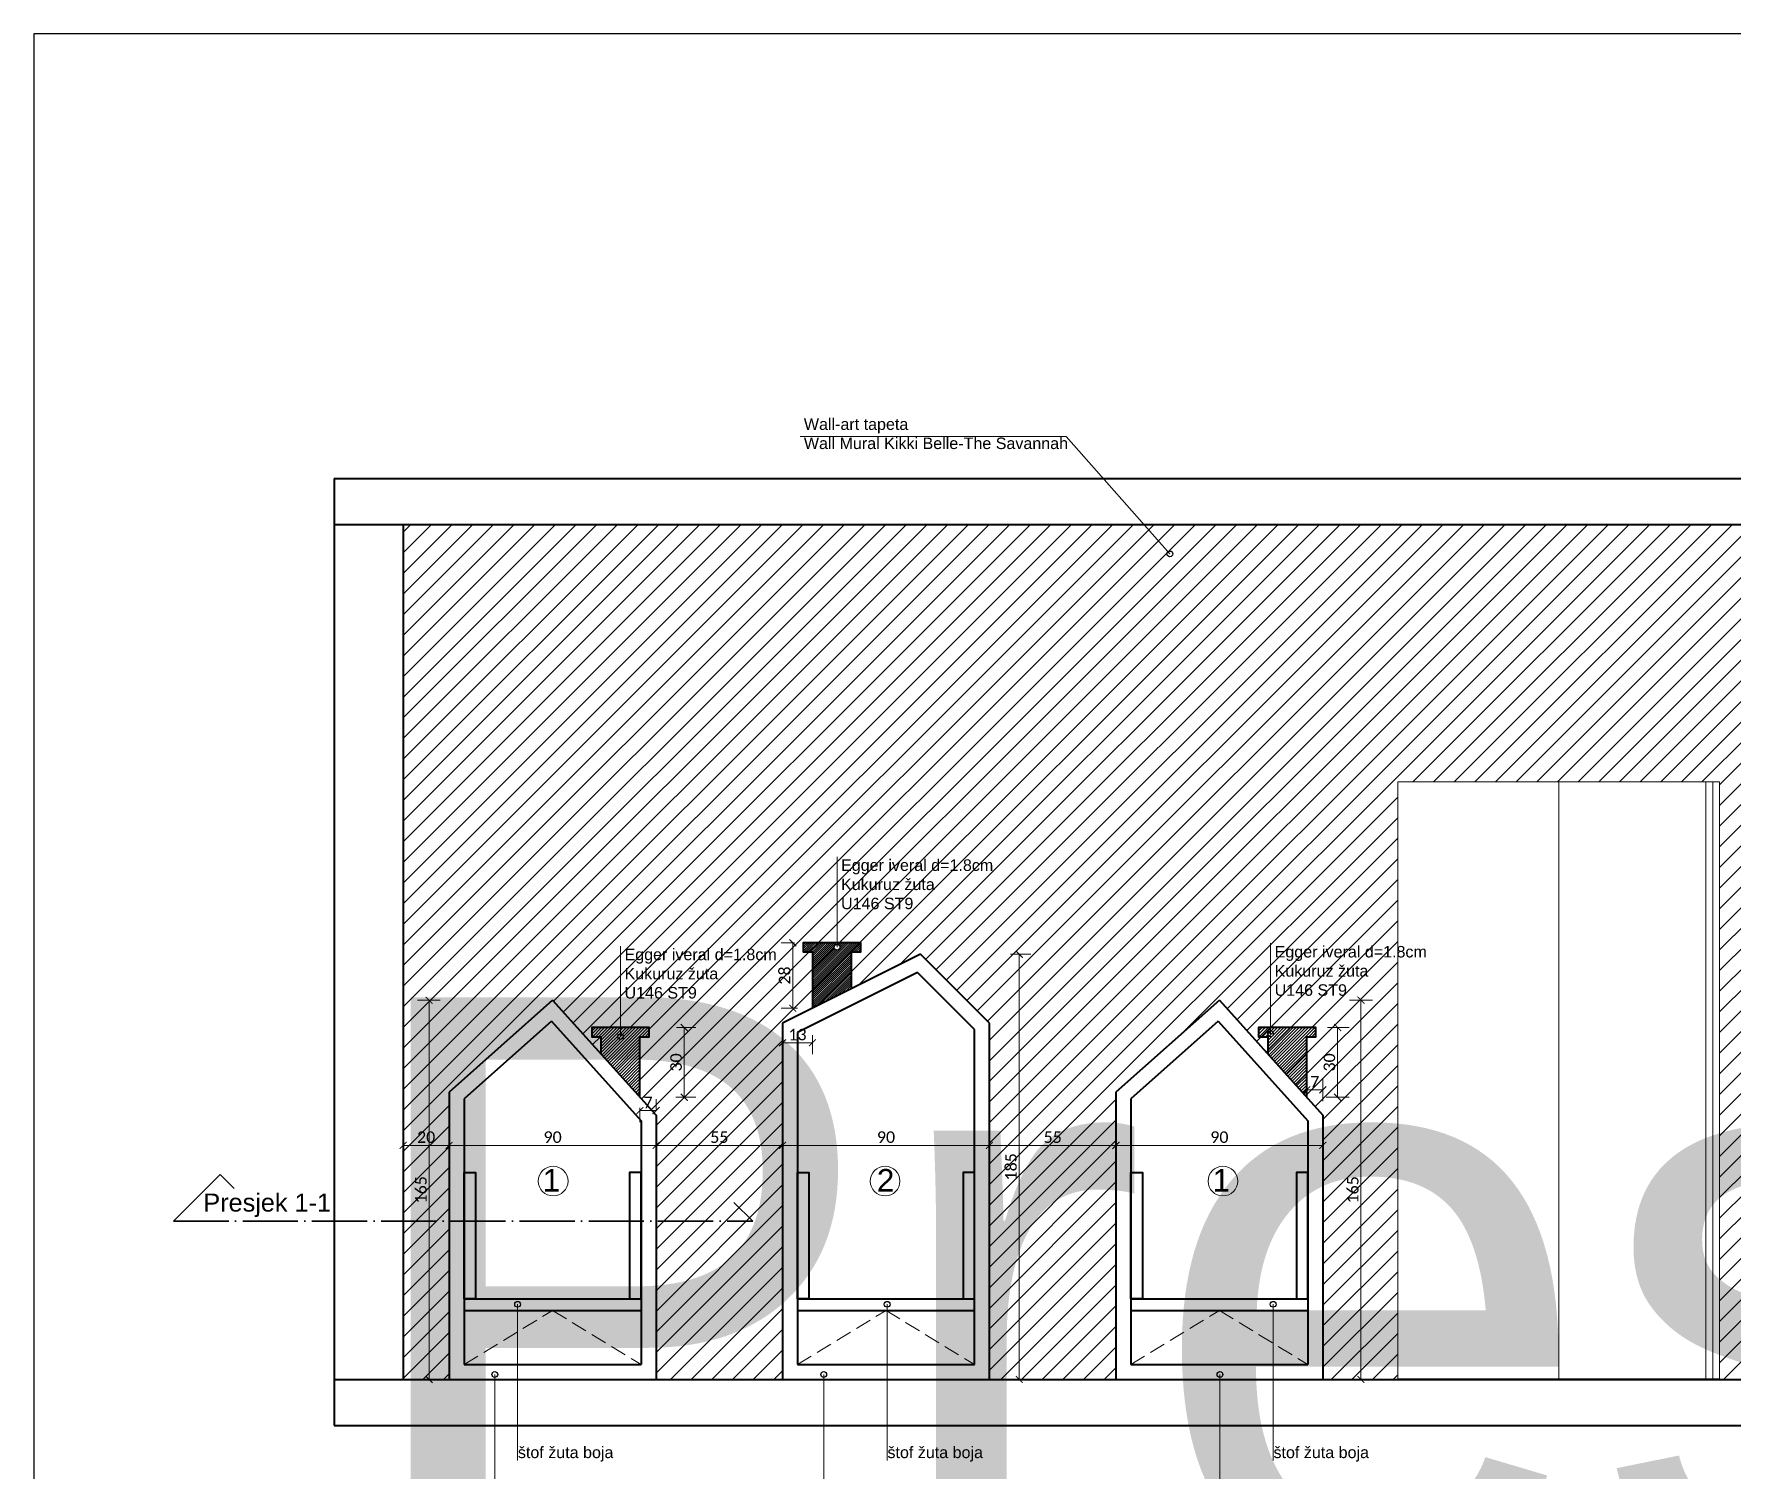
# Model space of a CAD drawing. Header units: centimetres. Extents: x -26724 to 60145, y -23645 to 6771.
# Drawn here: x 9567 to 10305, y 347 to 972 of the extents above; entities that cross this region are included whole.
import ezdxf

# ---------------------------------------------------------------- set-up
doc = ezdxf.new("R2010")
doc.units = ezdxf.units.CM
doc.linetypes.add('737', pattern=[10, 7, -3])
doc.linetypes.add('ACAD_ISO04W100', pattern=[30, 24, -3, 0, -3])
for name, color, linetype, lineweight in [('2.IZGLED', 7, 'Continuous', 13), ('4.KOTE', 88, 'Continuous', 15), ('zid', 7, 'Continuous', 40)]:
    doc.layers.add(name, color=color, linetype=linetype, lineweight=lineweight)
doc.layers.add('3.IZGLED 2', color=7, linetype='Continuous', lineweight=9, true_color=0x4a4a4a)
doc.layers.add('IZGLED 2', color=253, linetype='Continuous', lineweight=9, true_color=0x828282)
doc.layers.add('tekst', color=7, linetype='Continuous')
doc.layers.add('tekst @ 50', color=7, linetype='Continuous')
doc.styles.add('0.15', font='arial.ttf', dxfattribs={"height": 0.15})
doc.styles.add('Notes', font='arial.ttf', dxfattribs={"height": 3})
doc.styles.get("Standard").update_dxf_attribs({"font": 'calibri.ttf'})
doc.dimstyles.new('ja 1 30 izgledi zidova', dxfattribs={"dimtxt": 5, "dimasz": 3, "dimexe": 5, "dimexo": 5, "dimgap": 1, "dimtad": 1, "dimdec": 0, "dimtxsty": 'Standard', "dimblk": 'ARCHTICK', "dimcen": 2.5, "dimclrd": 256, "dimclrt": 7, "dimadec": 0, "dimazin": 0, "dimtfac": 1, "dimtdec": 0, "dimtix": 1, "dimtmove": 1, "dimatfit": 3, "dimldrblk": 'ARCHTICK', "dimfxl": 5, "dimfxlon": 1, "dimlwd": 0, "dimlwe": 9, "dimarcsym": 0})

# ---------------------------------------------------------------- blocks, each defined once
blk = doc.blocks.new('_ArchTick')
at = {"color": 0, "linetype": 'ByBlock', "const_width": 0.15}
blk.add_lwpolyline([(-0.5, -0.5), (0.5, 0.5)], dxfattribs=at)
blk = doc.blocks.new('*D320')
at = {"layer": '4.KOTE', "color": 0, "lineweight": 9, "transparency": 16777216}
for p, q in [((9743.39, 551.29), (9733.6, 551.29)), ((9739.44, 386.29), (9733.6, 386.29))]:
    blk.add_line(p, q, dxfattribs=at)
at = {"layer": '4.KOTE', "lineweight": 0, "transparency": 16777216}
blk.add_line((9738.6, 386.29), (9738.6, 551.29), dxfattribs=at)
at = {"layer": 'Defpoints', "color": 0, "transparency": 16777216}
for p in [(9738.6, 551.29), (9798.02, 551.29, 13.5), (9753.02, 386.29, 27)]:
    blk.add_point(p, dxfattribs=at)
at = {"layer": '4.KOTE', "lineweight": 0, "transparency": 16777216, "xscale": 3, "yscale": 3, "zscale": 3}
for p, rotation in [((9738.6, 551.29), 90), ((9738.6, 386.29), 270)]:
    blk.add_blockref('_ArchTick', p, dxfattribs=dict(at, rotation=rotation))
at = {"layer": '4.KOTE', "color": 7, "transparency": 16777216, "insert": (9735.04, 468.79), "char_height": 5, "attachment_point": 5, "rotation": 90}
blk.add_mtext('165', dxfattribs=at)
blk = doc.blocks.new('*D336')
at = {"layer": '4.KOTE', "color": 0, "lineweight": 9, "transparency": 16777216}
for p, q in [((9747.3, 492.15), (9747.3, 483.13)), ((9837.3, 491.16), (9837.3, 483.13))]:
    blk.add_line(p, q, dxfattribs=at)
at = {"layer": '4.KOTE', "lineweight": 0, "transparency": 16777216}
blk.add_line((9747.3, 488.13), (9837.3, 488.13), dxfattribs=at)
at = {"layer": 'Defpoints', "color": 0, "transparency": 16777216}
for p in [(9747.3, 511.29, 13.5), (9837.3, 501.29, 13.5), (9837.3, 488.13)]:
    blk.add_point(p, dxfattribs=at)
at = {"layer": '4.KOTE', "lineweight": 0, "transparency": 16777216, "xscale": 3, "yscale": 3, "zscale": 3, "rotation": 180}
blk.add_blockref('_ArchTick', (9747.3, 488.13), dxfattribs=at)
at = {"layer": '4.KOTE', "lineweight": 0, "transparency": 16777216, "xscale": 3, "yscale": 3, "zscale": 3}
blk.add_blockref('_ArchTick', (9837.3, 488.13), dxfattribs=at)
at = {"layer": '4.KOTE', "color": 7, "transparency": 16777216, "insert": (9792.3, 491.7), "char_height": 5, "attachment_point": 5}
blk.add_mtext('90', dxfattribs=at)
blk = doc.blocks.new('*D337')
at = {"layer": '4.KOTE', "color": 0, "lineweight": 9, "transparency": 16777216}
for p, q in [((9727.3, 491.96), (9727.3, 483.13)), ((9747.3, 492.15), (9747.3, 483.13))]:
    blk.add_line(p, q, dxfattribs=at)
at = {"layer": '4.KOTE', "lineweight": 0, "transparency": 16777216}
blk.add_line((9747.3, 488.13), (9727.3, 488.13), dxfattribs=at)
at = {"layer": 'Defpoints', "color": 0, "transparency": 16777216}
for p in [(9747.3, 511.29, 13.5), (9727.3, 508.46, 13.5), (9727.3, 488.13)]:
    blk.add_point(p, dxfattribs=at)
at = {"layer": '4.KOTE', "lineweight": 0, "transparency": 16777216, "xscale": 3, "yscale": 3, "zscale": 3, "rotation": 180}
blk.add_blockref('_ArchTick', (9727.3, 488.13), dxfattribs=at)
at = {"layer": '4.KOTE', "lineweight": 0, "transparency": 16777216, "xscale": 3, "yscale": 3, "zscale": 3}
blk.add_blockref('_ArchTick', (9747.3, 488.13), dxfattribs=at)
at = {"layer": '4.KOTE', "color": 7, "transparency": 16777216, "insert": (9737.3, 491.7), "char_height": 5, "attachment_point": 5}
blk.add_mtext('20', dxfattribs=at)
blk = doc.blocks.new('*D338')
at = {"layer": '4.KOTE', "color": 0, "lineweight": 9, "transparency": 16777216}
for p, q in [((9837.3, 491.16), (9837.3, 483.13)), ((9892.3, 490.5), (9892.3, 483.13))]:
    blk.add_line(p, q, dxfattribs=at)
at = {"layer": '4.KOTE', "lineweight": 0, "transparency": 16777216}
blk.add_line((9837.3, 488.13), (9892.3, 488.13), dxfattribs=at)
at = {"layer": 'Defpoints', "color": 0, "transparency": 16777216}
for p in [(9837.3, 501.29, 13.5), (9892.3, 501.59, 16.96), (9892.3, 488.13)]:
    blk.add_point(p, dxfattribs=at)
at = {"layer": '4.KOTE', "lineweight": 0, "transparency": 16777216, "xscale": 3, "yscale": 3, "zscale": 3, "rotation": 180}
blk.add_blockref('_ArchTick', (9837.3, 488.13), dxfattribs=at)
at = {"layer": '4.KOTE', "lineweight": 0, "transparency": 16777216, "xscale": 3, "yscale": 3, "zscale": 3}
blk.add_blockref('_ArchTick', (9892.3, 488.13), dxfattribs=at)
at = {"layer": '4.KOTE', "color": 7, "transparency": 16777216, "insert": (9864.8, 491.67), "char_height": 5, "attachment_point": 5}
blk.add_mtext('55', dxfattribs=at)
blk = doc.blocks.new('*D339')
at = {"layer": '4.KOTE', "color": 0, "lineweight": 9, "transparency": 16777216}
for p, q in [((9892.3, 490.5), (9892.3, 483.13)), ((9982.3, 489.15), (9982.3, 483.13))]:
    blk.add_line(p, q, dxfattribs=at)
at = {"layer": '4.KOTE', "lineweight": 0, "transparency": 16777216}
blk.add_line((9892.3, 488.13), (9982.3, 488.13), dxfattribs=at)
at = {"layer": 'Defpoints', "color": 0, "transparency": 16777216}
for p in [(9892.3, 501.59, 16.96), (9982.3, 493.3, 13.5), (9982.3, 488.13)]:
    blk.add_point(p, dxfattribs=at)
at = {"layer": '4.KOTE', "lineweight": 0, "transparency": 16777216, "xscale": 3, "yscale": 3, "zscale": 3, "rotation": 180}
blk.add_blockref('_ArchTick', (9892.3, 488.13), dxfattribs=at)
at = {"layer": '4.KOTE', "lineweight": 0, "transparency": 16777216, "xscale": 3, "yscale": 3, "zscale": 3}
blk.add_blockref('_ArchTick', (9982.3, 488.13), dxfattribs=at)
at = {"layer": '4.KOTE', "color": 7, "transparency": 16777216, "insert": (9937.3, 491.7), "char_height": 5, "attachment_point": 5}
blk.add_mtext('90', dxfattribs=at)
blk = doc.blocks.new('*D340')
at = {"layer": '4.KOTE', "color": 0, "lineweight": 9, "transparency": 16777216}
for p, q in [((9982.3, 489.15), (9982.3, 483.13)), ((10037.3, 487.66), (10037.3, 483.13))]:
    blk.add_line(p, q, dxfattribs=at)
at = {"layer": '4.KOTE', "lineweight": 0, "transparency": 16777216}
blk.add_line((9982.3, 488.13), (10037.3, 488.13), dxfattribs=at)
at = {"layer": 'Defpoints', "color": 0, "transparency": 16777216}
for p in [(9982.3, 493.3, 13.5), (10037.3, 488.4, 2.47), (10037.3, 488.13)]:
    blk.add_point(p, dxfattribs=at)
at = {"layer": '4.KOTE', "lineweight": 0, "transparency": 16777216, "xscale": 3, "yscale": 3, "zscale": 3, "rotation": 180}
blk.add_blockref('_ArchTick', (9982.3, 488.13), dxfattribs=at)
at = {"layer": '4.KOTE', "lineweight": 0, "transparency": 16777216, "xscale": 3, "yscale": 3, "zscale": 3}
blk.add_blockref('_ArchTick', (10037.3, 488.13), dxfattribs=at)
at = {"layer": '4.KOTE', "color": 7, "transparency": 16777216, "insert": (10009.8, 491.67), "char_height": 5, "attachment_point": 5}
blk.add_mtext('55', dxfattribs=at)
blk = doc.blocks.new('*D341')
at = {"layer": '4.KOTE', "lineweight": 0, "transparency": 16777216}
blk.add_line((10037.3, 488.13), (10127.3, 488.13), dxfattribs=at)
at = {"layer": '4.KOTE', "color": 0, "lineweight": 9, "transparency": 16777216}
for p, q in [((10037.3, 487.66), (10037.3, 483.13)), ((10127.3, 487.93), (10127.3, 483.13))]:
    blk.add_line(p, q, dxfattribs=at)
at = {"layer": 'Defpoints', "color": 0, "transparency": 16777216}
for p in [(10037.3, 488.4, 2.47), (10127.3, 488.31, 1.52), (10127.3, 488.13)]:
    blk.add_point(p, dxfattribs=at)
at = {"layer": '4.KOTE', "lineweight": 0, "transparency": 16777216, "xscale": 3, "yscale": 3, "zscale": 3, "rotation": 180}
blk.add_blockref('_ArchTick', (10037.3, 488.13), dxfattribs=at)
at = {"layer": '4.KOTE', "lineweight": 0, "transparency": 16777216, "xscale": 3, "yscale": 3, "zscale": 3}
blk.add_blockref('_ArchTick', (10127.3, 488.13), dxfattribs=at)
at = {"layer": '4.KOTE', "color": 7, "transparency": 16777216, "insert": (10082.3, 491.7), "char_height": 5, "attachment_point": 5}
blk.add_mtext('90', dxfattribs=at)
blk = doc.blocks.new('*D342')
at = {"layer": '4.KOTE', "color": 0, "lineweight": 9, "transparency": 16777216}
for p, q in [((9991.51, 571.29), (10000.23, 571.29)), ((9990.66, 386.29), (10000.23, 386.29))]:
    blk.add_line(p, q, dxfattribs=at)
at = {"layer": '4.KOTE', "lineweight": 0, "transparency": 16777216}
blk.add_line((9995.23, 571.29), (9995.23, 386.29), dxfattribs=at)
at = {"layer": 'Defpoints', "color": 0, "transparency": 16777216}
for p in [(9952.3, 571.29, 27), (9911.69, 386.29, 27), (9995.23, 386.29)]:
    blk.add_point(p, dxfattribs=at)
at = {"layer": '4.KOTE', "lineweight": 0, "transparency": 16777216, "xscale": 3, "yscale": 3, "zscale": 3}
for p, rotation in [((9995.23, 571.29), 90), ((9995.23, 386.29), 270)]:
    blk.add_blockref('_ArchTick', p, dxfattribs=dict(at, rotation=rotation))
at = {"layer": '4.KOTE', "color": 7, "transparency": 16777216, "insert": (9991.66, 478.79), "char_height": 5, "attachment_point": 5, "rotation": 90}
blk.add_mtext('185', dxfattribs=at)
blk = doc.blocks.new('*D343')
at = {"layer": '4.KOTE', "color": 0, "lineweight": 9, "transparency": 16777216}
for p, q in [((10138.88, 551.29), (10148.88, 551.29)), ((10139.62, 386.29), (10148.88, 386.29))]:
    blk.add_line(p, q, dxfattribs=at)
at = {"layer": '4.KOTE', "lineweight": 0, "transparency": 16777216}
blk.add_line((10143.88, 551.29), (10143.88, 386.29), dxfattribs=at)
at = {"layer": 'Defpoints', "color": 0, "transparency": 16777216}
for p in [(10082.3, 551.29, 0), (10082.3, 386.29, 27), (10143.88, 386.29)]:
    blk.add_point(p, dxfattribs=at)
at = {"layer": '4.KOTE', "lineweight": 0, "transparency": 16777216, "xscale": 3, "yscale": 3, "zscale": 3}
for p, rotation in [((10143.88, 551.29), 90), ((10143.88, 386.29), 270)]:
    blk.add_blockref('_ArchTick', p, dxfattribs=dict(at, rotation=rotation))
at = {"layer": '4.KOTE', "color": 7, "transparency": 16777216, "insert": (10140.32, 468.79), "char_height": 5, "attachment_point": 5, "rotation": 90}
blk.add_mtext('165', dxfattribs=at)
blk = doc.blocks.new('*D389')
at = {"layer": '4.KOTE', "color": 0, "lineweight": 9, "transparency": 16777216}
for p, q in [((9846.24, 539.4), (9854.56, 539.4)), ((9845.82, 509.07), (9854.56, 509.07))]:
    blk.add_line(p, q, dxfattribs=at)
at = {"layer": '4.KOTE', "lineweight": 0, "transparency": 16777216}
blk.add_line((9849.56, 539.4), (9849.56, 509.07), dxfattribs=at)
at = {"layer": 'Defpoints', "color": 0, "transparency": 16777216}
for p in [(9834.3, 539.4, 13.5), (9830.3, 509.07, 13.5), (9849.56, 509.07)]:
    blk.add_point(p, dxfattribs=at)
at = {"layer": '4.KOTE', "lineweight": 0, "transparency": 16777216, "xscale": 3, "yscale": 3, "zscale": 3}
for p, rotation in [((9849.56, 539.4), 90), ((9849.56, 509.07), 270)]:
    blk.add_blockref('_ArchTick', p, dxfattribs=dict(at, rotation=rotation))
at = {"layer": '4.KOTE', "color": 7, "transparency": 16777216, "insert": (9846, 524.24), "char_height": 5, "attachment_point": 5, "rotation": 90}
blk.add_mtext('30', dxfattribs=at)
blk = doc.blocks.new('*D390')
at = {"layer": '4.KOTE', "color": 0, "lineweight": 9, "transparency": 16777216}
for p, q in [((9897.54, 576.29), (9891.77, 576.29)), ((9898.85, 547.79), (9891.77, 547.79))]:
    blk.add_line(p, q, dxfattribs=at)
at = {"layer": '4.KOTE', "lineweight": 0, "transparency": 16777216}
blk.add_line((9896.77, 576.29), (9896.77, 547.79), dxfattribs=at)
at = {"layer": 'Defpoints', "color": 0, "transparency": 16777216}
for p in [(9901.3, 576.29, 13.5), (9896.77, 547.79), (9905.3, 547.79, 13.5)]:
    blk.add_point(p, dxfattribs=at)
at = {"layer": '4.KOTE', "lineweight": 0, "transparency": 16777216, "xscale": 3, "yscale": 3, "zscale": 3}
for p, rotation in [((9896.77, 576.29), 90), ((9896.77, 547.79), 270)]:
    blk.add_blockref('_ArchTick', p, dxfattribs=dict(at, rotation=rotation))
at = {"layer": '4.KOTE', "color": 7, "transparency": 16777216, "insert": (9893.21, 562.04), "char_height": 5, "attachment_point": 5, "rotation": 90}
blk.add_mtext('28', dxfattribs=at)
blk = doc.blocks.new('*D391')
at = {"layer": '4.KOTE', "color": 0, "lineweight": 9, "transparency": 16777216}
for p, q in [((9892.3, 534.84), (9892.3, 527.77)), ((9905.3, 536.06), (9905.3, 527.77))]:
    blk.add_line(p, q, dxfattribs=at)
at = {"layer": '4.KOTE', "lineweight": 0, "transparency": 16777216}
blk.add_line((9892.3, 532.77), (9905.3, 532.77), dxfattribs=at)
at = {"layer": 'Defpoints', "color": 0, "transparency": 16777216}
for p in [(9905.3, 547.79, 13.5), (9892.3, 541.29, 13.5), (9905.3, 532.77)]:
    blk.add_point(p, dxfattribs=at)
at = {"layer": '4.KOTE', "lineweight": 0, "transparency": 16777216, "xscale": 3, "yscale": 3, "zscale": 3, "rotation": 180}
blk.add_blockref('_ArchTick', (9892.3, 532.77), dxfattribs=at)
at = {"layer": '4.KOTE', "lineweight": 0, "transparency": 16777216, "xscale": 3, "yscale": 3, "zscale": 3}
blk.add_blockref('_ArchTick', (9905.3, 532.77), dxfattribs=at)
at = {"layer": '4.KOTE', "color": 7, "transparency": 16777216, "insert": (9898.8, 536.33), "char_height": 5, "attachment_point": 5}
blk.add_mtext('13', dxfattribs=at)
blk = doc.blocks.new('*D392')
at = {"layer": '4.KOTE', "color": 0, "lineweight": 9, "transparency": 16777216}
for p, q in [((10120.3, 512.31), (10120.3, 517.31)), ((10127.3, 507.31), (10127.3, 517.31))]:
    blk.add_line(p, q, dxfattribs=at)
at = {"layer": '4.KOTE', "lineweight": 0, "transparency": 16777216}
blk.add_line((10127.3, 512.31), (10120.3, 512.31), dxfattribs=at)
at = {"layer": 'Defpoints', "color": 0, "transparency": 16777216}
for p in [(10120.3, 512.31), (10120.3, 509.07, 0), (10127.3, 501.29, 0)]:
    blk.add_point(p, dxfattribs=at)
at = {"layer": '4.KOTE', "lineweight": 0, "transparency": 16777216, "xscale": 3, "yscale": 3, "zscale": 3, "rotation": 180}
blk.add_blockref('_ArchTick', (10120.3, 512.31), dxfattribs=at)
at = {"layer": '4.KOTE', "lineweight": 0, "transparency": 16777216, "xscale": 3, "yscale": 3, "zscale": 3}
blk.add_blockref('_ArchTick', (10127.3, 512.31), dxfattribs=at)
at = {"layer": '4.KOTE', "color": 7, "transparency": 16777216, "insert": (10123.8, 515.82), "char_height": 5, "attachment_point": 5}
blk.add_mtext('7', dxfattribs=at)
blk = doc.blocks.new('*D393')
at = {"layer": '4.KOTE', "color": 0, "lineweight": 9, "transparency": 16777216}
for p, q in [((10129.3, 539.4), (10138.72, 539.4)), ((10128.72, 509.07), (10138.72, 509.07))]:
    blk.add_line(p, q, dxfattribs=at)
at = {"layer": '4.KOTE', "lineweight": 0, "transparency": 16777216}
blk.add_line((10133.72, 539.4), (10133.72, 509.07), dxfattribs=at)
at = {"layer": 'Defpoints', "color": 0, "transparency": 16777216}
for p in [(10124.3, 539.4, 0), (10120.3, 509.07, 0), (10133.72, 509.07)]:
    blk.add_point(p, dxfattribs=at)
at = {"layer": '4.KOTE', "lineweight": 0, "transparency": 16777216, "xscale": 3, "yscale": 3, "zscale": 3}
for p, rotation in [((10133.72, 539.4), 90), ((10133.72, 509.07), 270)]:
    blk.add_blockref('_ArchTick', p, dxfattribs=dict(at, rotation=rotation))
at = {"layer": '4.KOTE', "color": 7, "transparency": 16777216, "insert": (10130.15, 524.24), "char_height": 5, "attachment_point": 5, "rotation": 90}
blk.add_mtext('30', dxfattribs=at)
blk = doc.blocks.new('*D623')
at = {"layer": '4.KOTE', "color": 0, "lineweight": 9, "transparency": 16777216}
for p, q in [((9830.3, 504.52), (9830.3, 498.27)), ((9837.3, 503.68), (9837.3, 508.27))]:
    blk.add_line(p, q, dxfattribs=at)
at = {"layer": '4.KOTE', "lineweight": 0, "transparency": 16777216}
blk.add_line((9837.3, 503.27), (9830.3, 503.27), dxfattribs=at)
at = {"layer": 'Defpoints', "color": 0, "transparency": 16777216}
for p in [(9830.3, 509.07, 13.5), (9830.3, 503.27), (9837.3, 501.29, 13.5)]:
    blk.add_point(p, dxfattribs=at)
at = {"layer": '4.KOTE', "lineweight": 0, "transparency": 16777216, "xscale": 3, "yscale": 3, "zscale": 3, "rotation": 180}
blk.add_blockref('_ArchTick', (9830.3, 503.27), dxfattribs=at)
at = {"layer": '4.KOTE', "lineweight": 0, "transparency": 16777216, "xscale": 3, "yscale": 3, "zscale": 3}
blk.add_blockref('_ArchTick', (9837.3, 503.27), dxfattribs=at)
at = {"layer": '4.KOTE', "color": 7, "transparency": 16777216, "insert": (9833.8, 506.78), "char_height": 5, "attachment_point": 5}
blk.add_mtext('7', dxfattribs=at)
blk = doc.blocks.new('*U3240')
at = {"layer": 'tekst @ 50', "ltscale": 0.8, "style": 'Notes'}
blk.add_text('Presjek 1-1', height=250, dxfattribs=at).set_placement((9701.94, 302.62))

msp = doc.modelspace()

# ---------------------------------------------------------------- hatches: boundary and pattern name
at = {"layer": '3.IZGLED 2'}
h = msp.add_hatch(dxfattribs=at)
h.set_pattern_fill('ANSI31', color=256, scale=2)
h.set_pattern_definition([(45, (1168.535, -4e-06), (-4.490128, 4.490128), [])])
edge = h.paths.add_edge_path()
edge.add_arc((9915.99, 574.34), 1.26, 0, 360)
h.paths.add_polyline_path([(9813.3, 527.96), (9813.3, 535.4), (9809.3, 535.4), (9809.3, 539.4), (9834.3, 539.4), (9834.3, 535.4), (9830.3, 535.4), (9830.3, 509.07), (9837.3, 501.29), (9837.3, 386.29), (9892.3, 386.29), (9892.3, 541.29), (9952.3, 571.29), (9982.3, 541.29), (9982.3, 386.29), (10037.3, 386.29), (10037.3, 511.29), (10082.3, 551.29), (10127.3, 501.29), (10127.3, 386.29), (10159.87, 386.29), (10159.87, 646.29), (10299.87, 646.29), (10299.87, 386.29), (10312.3, 386.29), (10312.3, 758.29), (9727.3, 758.29), (9727.3, 386.29), (9747.3, 386.29), (9747.3, 511.29), (9792.05, 551.57)])
at = {"layer": '4.KOTE', "true_color": 0xf4ee51}
h = msp.add_hatch(dxfattribs=at)
h.set_pattern_fill('ANSI31', color=41, scale=0.2)
h.set_pattern_definition([(45, (777.323, -96.369), (-0.449012806, 0.449012806), [])])
edge = h.paths.add_edge_path()
edge.add_arc((9915.99, 574.34), 1.26, 0, 360)
h.paths.add_polyline_path([(9905.3, 547.79), (9905.3, 572.29), (9901.3, 572.29), (9901.3, 576.29), (9926.3, 576.29), (9926.3, 572.29), (9922.3, 572.29), (9922.3, 556.29)])
h = msp.add_hatch(dxfattribs=at)
h.set_pattern_fill('ANSI31', color=41, scale=0.3)
h.set_pattern_definition([(45, (632.323, -333.3366), (-0.67351921, 0.67351921), [])])
h.paths.add_polyline_path([(9813.3, 527.96), (9813.3, 535.4), (9809.3, 535.4), (9809.3, 539.4), (9834.3, 539.4), (9834.3, 535.4), (9830.3, 535.4), (9830.3, 509.07)])
h = msp.add_hatch(dxfattribs=at)
h.set_pattern_fill('ANSI31', color=41, scale=0.3)
h.set_pattern_definition([(45, (922.323, -333.3366), (-0.67351921, 0.67351921), [])])
h.paths.add_polyline_path([(10103.3, 527.96), (10103.3, 535.4), (10099.3, 535.4), (10099.3, 539.4), (10124.3, 539.4), (10124.3, 535.4), (10120.3, 535.4), (10120.3, 509.07)])

# ---------------------------------------------------------------- linework, layer by layer
at = {"layer": '2.IZGLED'}
for p, q in [((10159.87, 386.29, 27), (10159.87, 646.29, 27)), ((10159.87, 646.29, 27), (10299.87, 646.29, 27)), ((10299.87, 646.29, 27), (10299.87, 386.29, 27))]:
    msp.add_line(p, q, dxfattribs=at)
at = {"layer": '3.IZGLED 2'}
for p, q in [((10015.6, 796.58), (10060.78, 745.48)), ((10229.87, 646.29, 27), (10229.87, 386.29, 27)), ((10293.87, 646.29, 27), (10293.87, 386.29, 27)), ((10296.87, 646.29, 27), (10296.87, 386.29, 27)), ((9915.99, 613.73), (9915.99, 574.34)), ((10104.56, 576.07, 0), (10104.56, 536.67, 0)), ((9821.82, 574.88), (9821.82, 535.49)), ((9777.06, 418.98), (9777.06, 350.98)), ((9937.8, 418.98), (9937.8, 350.98)), ((10105.69, 418.98), (10105.69, 350.98)), ((9767.15, 388.44), (9767.15, 318.81)), ((9910.2, 388.44), (9910.2, 319.33)), ((10082.55, 388.44), (10082.55, 319.33))]:
    msp.add_line(p, q, dxfattribs=at)
at = {"layer": '3.IZGLED 2', "ltscale": 0.8}
msp.add_lwpolyline([(10015.6, 796.58), (9899.92, 796.58)], dxfattribs=at)
at = {"layer": '3.IZGLED 2', "linetype": '737'}
for points, elevation in [([(9753.8, 392.79), (9792.3, 416.29), (9830.8, 392.79)], 26.3), ([(9898.8, 392.79), (9937.3, 416.29), (9975.8, 392.79)], 29.82), ([(10043.8, 392.79), (10082.3, 416.29), (10120.8, 392.79)], 12.8)]:
    msp.add_lwpolyline(points, dxfattribs=dict(at, elevation=elevation))
at = {"layer": '4.KOTE', "elevation": 13.5}
msp.add_lwpolyline([(9727.3, 758.29), (10312.3, 758.29), (10312.3, 386.29), (9727.3, 386.29)], close=True, dxfattribs=at)
at = {"layer": '4.KOTE'}
for centre in [(9792.54, 472.61), (9936.88, 472.61), (10083.83, 472.61)]:
    msp.add_circle(centre, 6.46, dxfattribs=at)
at = {"layer": 'IZGLED 2', "color": 5, "lineweight": 35}
for p, q in [((9627.42, 455.18), (9647.72, 475.48)), ((9653.84, 469.36), (9647.72, 475.48)), ((9879.33, 455.18), (9871.19, 463.32))]:
    msp.add_line(p, q, dxfattribs=at)
at = {"layer": 'IZGLED 2', "color": 5, "linetype": 'ACAD_ISO04W100', "lineweight": 35}
msp.add_line((9627.42, 455.18), (9879.33, 455.18), dxfattribs=at)
at = {"layer": 'tekst'}
for centre in [(10060.78, 745.48), (9915.99, 574.34), (9821.82, 535.49), (10104.56, 536.67, 0), (9777.06, 418.98), (9937.8, 418.98), (10105.69, 418.98), (9767.15, 388.44), (9910.2, 388.44), (10082.55, 388.44)]:
    msp.add_circle(centre, 1.26, dxfattribs=at)
at = {"layer": 'zid'}
for p, q in [((9697.3, 778.29, 27), (10586.77, 778.29, 27)), ((9697.3, 778.29, 13.5), (9697.3, 366.29, 13.5)), ((9697.3, 758.29, 27), (10586.77, 758.29, 27)), ((9727.3, 758.29, 13.5), (9727.3, 386.29, 13.5)), ((9952.3, 571.29, 27), (9892.3, 541.29, 13.5)), ((9982.3, 541.29, 13.5), (9952.3, 571.29, 27)), ((9951.01, 563.38, 26.06), (9898.8, 537.28, 14.31)), ((9975.8, 538.6, 14.36), (9951.01, 563.38, 25.51)), ((9792.3, 551.29, 13.5), (9747.3, 511.29, 13.5)), ((9792.3, 551.29, 13.5), (9837.3, 501.29, 13.5)), ((10082.3, 551.29, 0), (10037.3, 511.29, 0)), ((10082.3, 551.29, 0), (10127.3, 501.29, 0)), ((9791.79, 542.14, 13.5), (9753.8, 508.37, 13.5)), ((9791.79, 542.14, 13.5), (9830.8, 498.8, 13.5)), ((9892.3, 541.29, 13.5), (9892.3, 386.29, 27)), ((9982.3, 386.29, 13.5), (9982.3, 541.29, 13.5)), ((10081.79, 542.14, 0), (10043.8, 508.37, 0)), ((10081.79, 542.14, 0), (10120.8, 498.8, 0)), ((9898.8, 537.28, 13.85), (9898.8, 392.79, 26.43)), ((9975.8, 392.79, 13.5), (9975.8, 538.6, 13.5)), ((9747.3, 511.29, 13.5), (9747.3, 386.29, 27)), ((10037.3, 511.29, 0), (10037.3, 386.29, 13.5)), ((9753.8, 508.37, 13.82), (9753.8, 392.79, 26.3)), ((10043.8, 508.37, 0.32), (10043.8, 392.79, 12.8)), ((9830.8, 498.8, 13.79), (9830.8, 392.79, 26.24)), ((9837.3, 501.29, 13.5), (9837.3, 386.29, 27)), ((10120.8, 498.8, 0.29), (10120.8, 392.79, 12.74)), ((10127.3, 501.29, 0), (10127.3, 386.29, 13.5)), ((9753.8, 421.29, 27), (9830.8, 421.29, 27)), ((9898.8, 421.29, 27), (9975.8, 421.29, 27)), ((10043.8, 421.29, 13.5), (10120.8, 421.29, 13.5)), ((9753.8, 416.29, 27), (9830.8, 416.29, 27)), ((9898.8, 416.29, 27), (9975.8, 416.29, 27)), ((10043.8, 416.29, 13.5), (10120.8, 416.29, 13.5)), ((9753.8, 392.79, 27), (9830.8, 392.79, 27)), ((9898.8, 392.79, 26.03), (9975.8, 392.79, 14.48)), ((10043.8, 392.79, 13.5), (10120.8, 392.79, 13.5)), ((9697.3, 386.29, 27), (10586.77, 386.29, 27)), ((10159.87, 386.29, 27), (10299.87, 386.29, 27)), ((10299.87, 386.29, 27), (10159.87, 386.29, 27)), ((9697.3, 366.29, 27), (10586.77, 366.29, 27))]:
    msp.add_line(p, q, dxfattribs=at)
at = {"layer": 'zid', "lineweight": 25, "ltscale": 12}
msp.add_lwpolyline([(9566.73, 80.73), (10826.73, 80.73), (10826.73, 971.73), (9566.73, 971.73)], close=True, dxfattribs=at)
at = {"layer": 'zid'}
for points, elevation in [([(9922.3, 556.29), (9922.3, 572.29), (9926.3, 572.29), (9926.3, 576.29), (9901.3, 576.29), (9901.3, 572.29), (9905.3, 572.29), (9905.3, 547.79)], 13.5), ([(9830.3, 509.07), (9830.3, 535.4), (9834.3, 535.4), (9834.3, 539.4), (9809.3, 539.4), (9809.3, 535.4), (9813.3, 535.4), (9813.3, 527.96)], 13.5), ([(10120.3, 509.07), (10120.3, 535.4), (10124.3, 535.4), (10124.3, 539.4), (10099.3, 539.4), (10099.3, 535.4), (10103.3, 535.4), (10103.3, 527.96)], 0)]:
    msp.add_lwpolyline(points, dxfattribs=dict(at, elevation=elevation))
for points, elevation in [([(9758.8, 421.29), (9753.8, 421.29), (9753.8, 476.29), (9758.8, 476.29)], 22.89), ([(9825.8, 421.29), (9830.8, 421.29), (9830.8, 476.29), (9825.8, 476.29)], 22.89), ([(9903.8, 421.29), (9898.8, 421.29), (9898.8, 476.29), (9903.8, 476.29)], 22.89), ([(9970.8, 421.29), (9975.8, 421.29), (9975.8, 476.29), (9970.8, 476.29)], 22.89), ([(10048.8, 421.29), (10043.8, 421.29), (10043.8, 476.29), (10048.8, 476.29)], 9.39), ([(10115.8, 421.29), (10120.8, 421.29), (10120.8, 476.29), (10115.8, 476.29)], 9.39)]:
    msp.add_lwpolyline(points, close=True, dxfattribs=dict(at, elevation=elevation))

# ---------------------------------------------------------------- block references
at = {"layer": 'tekst', "color": 3, "lineweight": 50}
msp.add_blockref('*U3240', (0, 0), dxfattribs=at)

# ---------------------------------------------------------------- texts
at = {"layer": 'IZGLED 2', "color": 5, "style": '0.15'}
for s, height, p in [('1', 9.82, (9788, 468.02)), ('2', 9.82, (9933.3, 468.02)), ('1', 9.82, (10079.29, 468.02)), ('Presjek 1-1', 7.8586, (9640.41, 459.32))]:
    msp.add_text(s, height=height, dxfattribs=at).set_placement(p)
at = {"layer": 'tekst @ 50', "ltscale": 0.8, "char_height": 5, "attachment_point": 1, "style": 'Notes'}
for s, insert in [('{\\fArial|b0|i0|c238|p34;Wall-art tapeta\\PWall Mural Kikki Belle-The Savannah}', (9901.58, 804.45, 27)), ('{\\fArial|b0|i0|c238|p34;Egger iveral d=1.8cm\\PKukuruz žuta\\PU146 ST9}', (9917.75, 612.56)), ('{\\fArial|b0|i0|c238|p34;Egger iveral d=1.8cm\\PKukuruz žuta\\PU146 ST9}', (9823.58, 573.71)), ('{\\fArial|b0|i0|c238|p34;Egger iveral d=1.8cm\\PKukuruz žuta\\PU146 ST9}', (10106.33, 574.89, 0)), ('{\\fArial|b0|i0|c238|p34;štof žuta boja}', (9777.21, 357.06)), ('{\\fArial|b0|i0|c238|p34;štof žuta boja}', (9937.94, 357.06)), ('{\\fArial|b0|i0|c238|p34;štof žuta boja}', (10105.83, 357.06))]:
    msp.add_mtext_dynamic_manual_height_columns(s, width=290.6445, gutter_width=750, heights=[0], dxfattribs=dict(at, insert=insert))

# ---------------------------------------------------------------- dimensions: what is measured, and where the dimension line sits
at = {"layer": '4.KOTE'}
for base, p1, p2, picture, middle in [((9896.77379746, 547.7930254), (9901.29714757, 576.29302539, 13.50000018), (9905.29714757, 547.7930254, 13.50000018), '*D390', (9893.212259, 562.04302539)), ((9995.23, 386.29), (9952.3, 571.29, 27), (9911.69, 386.29, 27), '*D342', (9991.66, 478.79)), ((9738.6, 551.29), (9753.02, 386.29, 27), (9798.02, 551.29, 13.5), '*D320', (9735.04, 468.79)), ((10143.88, 386.29), (10082.3, 551.29, 0), (10082.3, 386.29, 27), '*D343', (10140.32, 468.79)), ((9849.56, 509.07), (9834.3, 539.4, 13.5), (9830.3, 509.07, 13.5), '*D389', (9846, 524.24)), ((10133.72, 509.07), (10124.3, 539.4, 0), (10120.3, 509.07, 0), '*D393', (10130.15, 524.24))]:
    dim = msp.add_linear_dim(base=base, p1=p1, p2=p2, angle=90, dimstyle='ja 1 30 izgledi zidova', dxfattribs=at)
    dim.commit()
    dim.dimension.update_dxf_attribs({"geometry": picture, "text_midpoint": middle})
for base, p1, p2, picture, middle in [((9905.3, 532.77), (9892.3, 541.29, 13.5), (9905.3, 547.79, 13.5), '*D391', (9898.8, 536.33)), ((10120.3, 512.31), (10127.3, 501.29, 0), (10120.3, 509.07, 0), '*D392', (10123.8, 515.82)), ((9727.3, 488.13), (9747.3, 511.29, 13.5), (9727.3, 508.46, 13.5), '*D337', (9737.3, 491.7)), ((9837.3, 488.13), (9747.3, 511.29, 13.5), (9837.3, 501.29, 13.5), '*D336', (9792.3, 491.7)), ((9830.3, 503.27), (9837.3, 501.29, 13.5), (9830.3, 509.07, 13.5), '*D623', (9833.8, 506.78)), ((9892.3, 488.13), (9837.3, 501.29, 13.5), (9892.3, 501.59, 16.96), '*D338', (9864.8, 491.67)), ((9982.3, 488.13), (9892.3, 501.59, 16.96), (9982.3, 493.3, 13.5), '*D339', (9937.3, 491.7)), ((10037.3, 488.13), (9982.3, 493.3, 13.5), (10037.3, 488.4, 2.47), '*D340', (10009.8, 491.67)), ((10127.3, 488.13), (10037.3, 488.4, 2.47), (10127.3, 488.31, 1.52), '*D341', (10082.3, 491.7))]:
    dim = msp.add_linear_dim(base=base, p1=p1, p2=p2, dimstyle='ja 1 30 izgledi zidova', dxfattribs=at)
    dim.commit()
    dim.dimension.update_dxf_attribs({"geometry": picture, "text_midpoint": middle})

doc.saveas('drawing.dxf')
